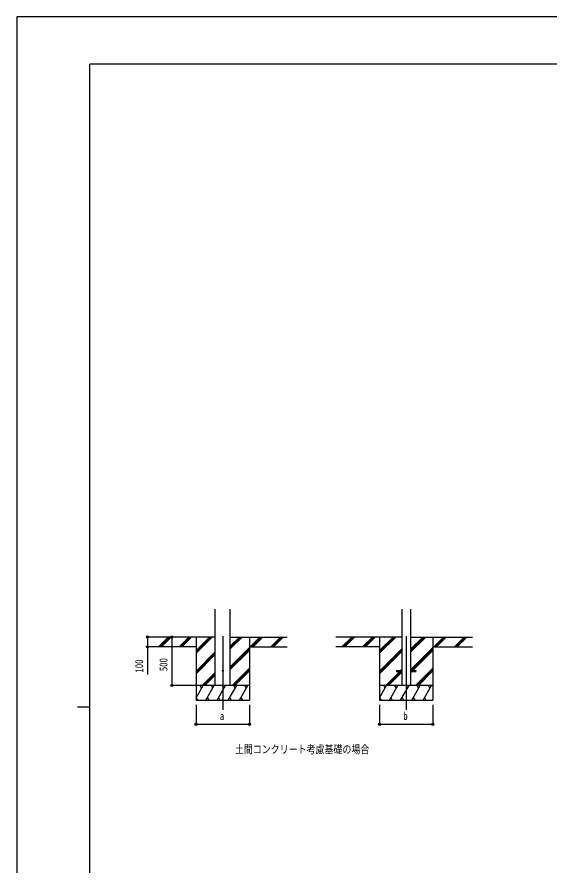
# Model space of a CAD drawing. Units: millimetres, scale not verified. Extents: x -10512 to 10512, y -7425 to 7425.
# Drawn here: x -10512 to -5029, y -1317 to 7425 of the extents above; entities that cross this region are included whole.
import ezdxf
from ezdxf.enums import TextEntityAlignment as Align

# ---------------------------------------------------------------- set-up
doc = ezdxf.new("R2010")
doc.units = ezdxf.units.MM
doc.header["$LTSCALE"] = 30
for name, color, linetype in [('0-2_USER1', 3, 'Continuous'), ('0-3_YKK_12', 2, 'Continuous'), ('0-4_YKK_13', 4, 'Continuous'), ('0-5_YKK_A1', 4, 'Continuous'), ('0-6_YKK_D', 6, 'Continuous'), ('0-7_YKK_ZWAK', 7, 'Continuous')]:
    doc.layers.add(name, color=color, linetype=linetype)
doc.styles.add('ＭＳ ゴシック', font='')
doc.styles.get('ＭＳ ゴシック').set_extended_font_data('MS Gothic')

msp = doc.modelspace()

# ---------------------------------------------------------------- linework, layer by layer
at = {"layer": '0-3_YKK_12'}
for p, q in [((-8391.92, 1042.71), (-8391.92, 283.5)), ((-6500.35, 1042.71), (-6500.35, 283.5))]:
    msp.add_line(p, q, dxfattribs=at)
at = {"layer": '0-4_YKK_13'}
for p, q in [((-6600.35, 688), (-6600.35, 679)), ((-6600.35, 688), (-6545.55, 688)), ((-6600.35, 679), (-6545.55, 679)), ((-6455.15, 688), (-6400.35, 688)), ((-6455.15, 679), (-6400.35, 679)), ((-6400.35, 688), (-6400.35, 679))]:
    msp.add_line(p, q, dxfattribs=at)
msp.add_circle((-8391.92, 683.5), 5, dxfattribs=at)
at = {"layer": '0-5_YKK_A1'}
for p, q in [((-8469.67, 533.5), (-8469.67, 1318.85)), ((-8314.17, 533.5), (-8314.17, 1318.85)), ((-6545.55, 1318.85), (-6545.55, 533.5)), ((-6455.15, 1318.85), (-6455.15, 533.5)), ((-8469.67, 1033.5), (-9117.87, 1033.5)), ((-9051.19, 934.9), (-8952.59, 1033.5)), ((-9038.45, 933.5), (-8938.45, 1033.5)), ((-9024.3, 933.5), (-8924.3, 1033.5)), ((-8839.05, 934.9), (-8740.46, 1033.5)), ((-8826.32, 933.5), (-8726.31, 1033.5)), ((-8812.17, 933.5), (-8712.17, 1033.5)), ((-8666.92, 1033.5), (-8666.92, 383.5)), ((-8666.92, 866.62), (-8500.04, 1033.5)), ((-8666.92, 880.76), (-8514.18, 1033.5)), ((-8666.92, 894.9), (-8528.32, 1033.5)), ((-8314.17, 911), (-8191.67, 1033.5)), ((-8314.17, 925.14), (-8205.81, 1033.5)), ((-8314.17, 939.29), (-8219.96, 1033.5)), ((-8314.17, 1033.5), (-7726.3, 1033.5)), ((-8116.92, 1033.5), (-8116.92, 383.5)), ((-8107.83, 933.5), (-8007.82, 1033.5)), ((-8093.68, 933.5), (-7993.68, 1033.5)), ((-8079.54, 933.5), (-7979.54, 1033.5)), ((-7895.69, 933.5), (-7795.69, 1033.5)), ((-7881.55, 933.5), (-7781.55, 1033.5)), ((-7867.41, 933.5), (-7767.41, 1033.5)), ((-6545.55, 1033.5), (-7226.3, 1033.5)), ((-7159.62, 934.9), (-7061.02, 1033.5)), ((-7146.88, 933.5), (-7046.88, 1033.5)), ((-7132.73, 933.5), (-7032.73, 1033.5)), ((-6947.48, 934.9), (-6848.89, 1033.5)), ((-6934.74, 933.5), (-6834.74, 1033.5)), ((-6920.6, 933.5), (-6820.6, 1033.5)), ((-6775.35, 1033.5), (-6775.35, 383.5)), ((-6775.35, 866.62), (-6608.47, 1033.5)), ((-6775.35, 880.76), (-6622.61, 1033.5)), ((-6775.35, 894.9), (-6636.75, 1033.5)), ((-6455.15, 878.45), (-6300.1, 1033.5)), ((-6455.15, 892.59), (-6314.24, 1033.5)), ((-6455.15, 906.74), (-6328.39, 1033.5)), ((-6455.15, 1033.5), (-5817.15, 1033.5)), ((-6225.35, 1033.5), (-6225.35, 383.5)), ((-6216.25, 933.5), (-6116.25, 1033.5)), ((-6202.11, 933.5), (-6102.11, 1033.5)), ((-6187.97, 933.5), (-6087.97, 1033.5)), ((-6004.12, 933.5), (-5904.12, 1033.5)), ((-5989.98, 933.5), (-5889.98, 1033.5)), ((-5975.84, 933.5), (-5875.84, 1033.5)), ((-8666.92, 933.5), (-9117.87, 933.5)), ((-8666.92, 682.77), (-8469.67, 880.02)), ((-8314.17, 727.16), (-8116.92, 924.4)), ((-8314.17, 713.01), (-8116.92, 910.26)), ((-8314.17, 698.87), (-8116.92, 896.12)), ((-8116.92, 933.5), (-7726.3, 933.5)), ((-6775.35, 933.5), (-7226.3, 933.5)), ((-6775.35, 682.77), (-6545.55, 912.57)), ((-6775.35, 668.63), (-6545.55, 898.43)), ((-6775.35, 654.49), (-6545.55, 884.29)), ((-6455.15, 694.61), (-6225.35, 924.4)), ((-6447.62, 688), (-6225.35, 910.26)), ((-6433.47, 688), (-6225.35, 896.12)), ((-6225.35, 933.5), (-5817.15, 933.5)), ((-8666.92, 668.63), (-8469.67, 865.88)), ((-8666.92, 654.49), (-8469.67, 851.74)), ((-8295.7, 533.5), (-8116.92, 712.27)), ((-6557.99, 688), (-6545.55, 700.44)), ((-6404.13, 533.5), (-6225.35, 712.27)), ((-8604.06, 533.5), (-8469.67, 667.89)), ((-8589.92, 533.5), (-8469.67, 653.75)), ((-8575.78, 533.5), (-8469.67, 639.61)), ((-8281.55, 533.5), (-8116.92, 698.13)), ((-8267.41, 533.5), (-8116.92, 683.99)), ((-6712.49, 533.5), (-6566.99, 679)), ((-6698.35, 533.5), (-6552.85, 679)), ((-6684.21, 533.5), (-6545.55, 672.16)), ((-6455.15, 666.32), (-6442.47, 679)), ((-6389.98, 533.5), (-6225.35, 698.13)), ((-6375.84, 533.5), (-6225.35, 683.99)), ((-8116.92, 533.5), (-8666.92, 533.5)), ((-8666.92, 408.05), (-8594.49, 533.5)), ((-8609.49, 507.52), (-8624.5, 533.5)), ((-8565.63, 383.5), (-8479.02, 533.5)), ((-8494.02, 507.52), (-8509.02, 533.5)), ((-8450.16, 383.5), (-8363.55, 533.5)), ((-8378.55, 507.52), (-8393.56, 533.5)), ((-8334.69, 383.5), (-8248.08, 533.5)), ((-8263.08, 507.52), (-8278.08, 533.5)), ((-8219.22, 383.5), (-8132.61, 533.5)), ((-8147.61, 507.52), (-8162.61, 533.5)), ((-6225.35, 533.5), (-6775.35, 533.5)), ((-6775.35, 408.05), (-6702.92, 533.5)), ((-6717.92, 507.52), (-6732.93, 533.5)), ((-6674.06, 383.5), (-6587.45, 533.5)), ((-6602.45, 507.52), (-6617.45, 533.5)), ((-6558.58, 383.5), (-6471.98, 533.5)), ((-6486.98, 507.52), (-6501.99, 533.5)), ((-6443.12, 383.5), (-6356.51, 533.5)), ((-6371.51, 507.52), (-6386.51, 533.5)), ((-6327.64, 383.5), (-6241.04, 533.5)), ((-6256.04, 507.52), (-6271.04, 533.5)), ((-8666.92, 383.5), (-8116.92, 383.5)), ((-8666.1, 409.48), (-8651.1, 383.5)), ((-8550.63, 409.48), (-8535.63, 383.5)), ((-8435.16, 409.48), (-8420.16, 383.5)), ((-8319.69, 409.48), (-8304.69, 383.5)), ((-8204.22, 409.48), (-8189.22, 383.5)), ((-6775.35, 383.5), (-6225.35, 383.5)), ((-6774.53, 409.48), (-6759.53, 383.5)), ((-6659.06, 409.48), (-6644.06, 383.5)), ((-6543.59, 409.48), (-6528.59, 383.5)), ((-6428.12, 409.48), (-6413.12, 383.5)), ((-6312.65, 409.48), (-6297.65, 383.5))]:
    msp.add_line(p, q, dxfattribs=at)
at = {"layer": '0-6_YKK_D'}
for p, q in [((-9116.09, 1033.5), (-9167.92, 1033.5)), ((-8892.98, 1033.5), (-8917.92, 1033.5)), ((-8916.92, 1033.5), (-8916.92, 533.5)), ((-9116.09, 933.5), (-9167.92, 933.5)), ((-8667.92, 533.5), (-8917.92, 533.5)), ((-8666.92, 333.5), (-8666.92, 132.5)), ((-8116.92, 333.5), (-8116.92, 132.5)), ((-6775.35, 333.5), (-6775.35, 132.5)), ((-6225.35, 333.5), (-6225.35, 132.5)), ((-8666.92, 133.5), (-8116.92, 133.5)), ((-6775.35, 133.5), (-6225.35, 133.5))]:
    msp.add_line(p, q, dxfattribs=at)
msp.add_lwpolyline([(-9166.92, 1033.5), (-9166.92, 933.5), (-9166.92, 647)], dxfattribs=at)
for centre in [(-9166.92, 1033.5), (-8916.92, 1033.5), (-9166.92, 933.5), (-8916.92, 533.5), (-8666.92, 133.5), (-8116.92, 133.5), (-6775.35, 133.5), (-6225.35, 133.5)]:
    msp.add_circle(centre, 10.62, dxfattribs=at)
at = {"layer": '0-7_YKK_ZWAK'}
for p, q in [((9737.55, 6937.5), (-9762.45, 6937.5)), ((-9762.45, -6312.5), (-9762.45, 6937.5)), ((-9887.45, 312.5), (-9762.45, 312.5))]:
    msp.add_line(p, q, dxfattribs=at)
msp.add_lwpolyline([(-10512.5, -7425), (10512.5, -7425), (10512.5, 7425), (-10512.5, 7425)], close=True, dxfattribs=at)

# ---------------------------------------------------------------- texts
at = {"layer": '0-2_USER1', "style": 'ＭＳ ゴシック', "width": 0.8}
msp.add_text('土間コンクリート考慮基礎の場合', height=82.48, dxfattribs=at).set_placement((-8266.5, -190.5), align=Align.BOTTOM_LEFT)
at = {"layer": '0-6_YKK_D', "style": 'ＭＳ ゴシック', "width": 0.8}
for s, p in [('100', (-9186.92, 667)), ('500', (-8936.92, 681.5))]:
    msp.add_text(s, height=82.48, rotation=90, dxfattribs=at).set_placement(p, align=Align.BOTTOM_LEFT)
for s, p in [('b', (-6530.35, 153.5)), ('a', (-8421.92, 153.5))]:
    msp.add_text(s, height=82.48, dxfattribs=at).set_placement(p, align=Align.BOTTOM_LEFT)

doc.saveas('drawing.dxf')
